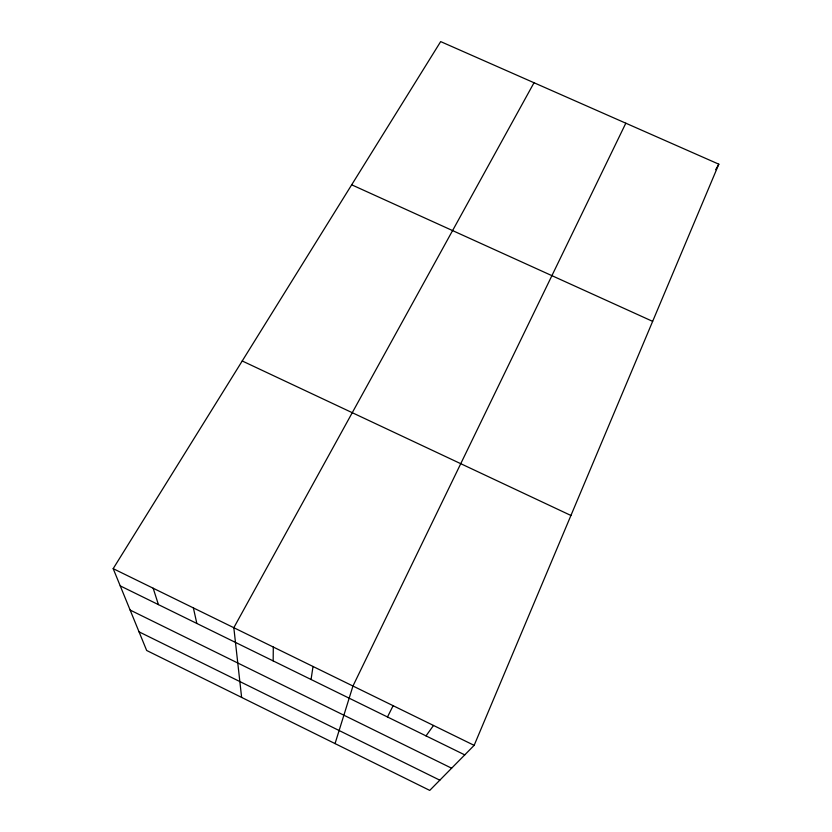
<?xml version="1.0" encoding="UTF-8"?>
<svg xmlns="http://www.w3.org/2000/svg" width="832" height="832" viewBox="0 0 832 832"><rect width="100%" height="100%" fill="white"/><g stroke="black" fill="none" stroke-linecap="round" stroke-linejoin="round"><path stroke-width="1.25" d="M273.166 660.899L273.302 647.036M311.064 679.494L313.019 666.474M335.046 743.6L352.955 686.026L625.82 123.198M474.146 745.358L718.817 164.185L440.669 41.6L113.183 568.651L146.661 650.478L429.738 790.4L474.146 745.358L113.183 568.651M387.483 716.976L393.12 705.692M534.019 82.742L233.823 627.702L241.623 697.414M715.676 169.707L718.817 164.185M426.015 735.883L433.514 725.462M351.686 184.808L652.642 321.36M242.226 360.974L570.929 515.476M120.234 585.884L464.755 754.884M130.125 610.054L451.62 768.206M139.038 631.842L439.816 780.177M153.161 588.224L158.434 604.625M193.378 607.911L196.841 623.459"/></g></svg>
